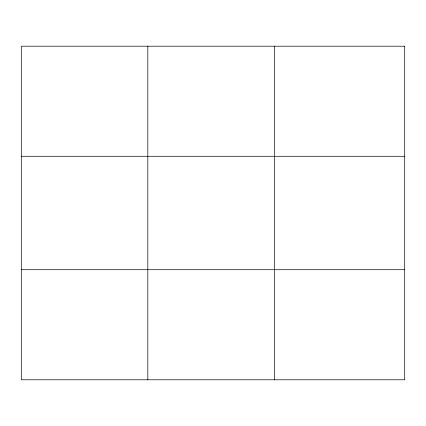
<?xml version="1.0" encoding="UTF-8"?>
<svg xmlns="http://www.w3.org/2000/svg" width="426" height="426" viewBox="0 0 426 426"><rect width="100%" height="100%" fill="white"/><g stroke="black" fill="none" stroke-linecap="round" stroke-linejoin="round"><path stroke-width="0.64" d="M147.822 379.795L147.822 46.205M274.344 379.795L274.344 46.205M21.3 156.289L404.7 156.289M21.3 269.711L404.7 269.711M404.7 46.205L21.3 46.205L21.3 379.795L404.7 379.795L404.7 46.205"/></g></svg>
